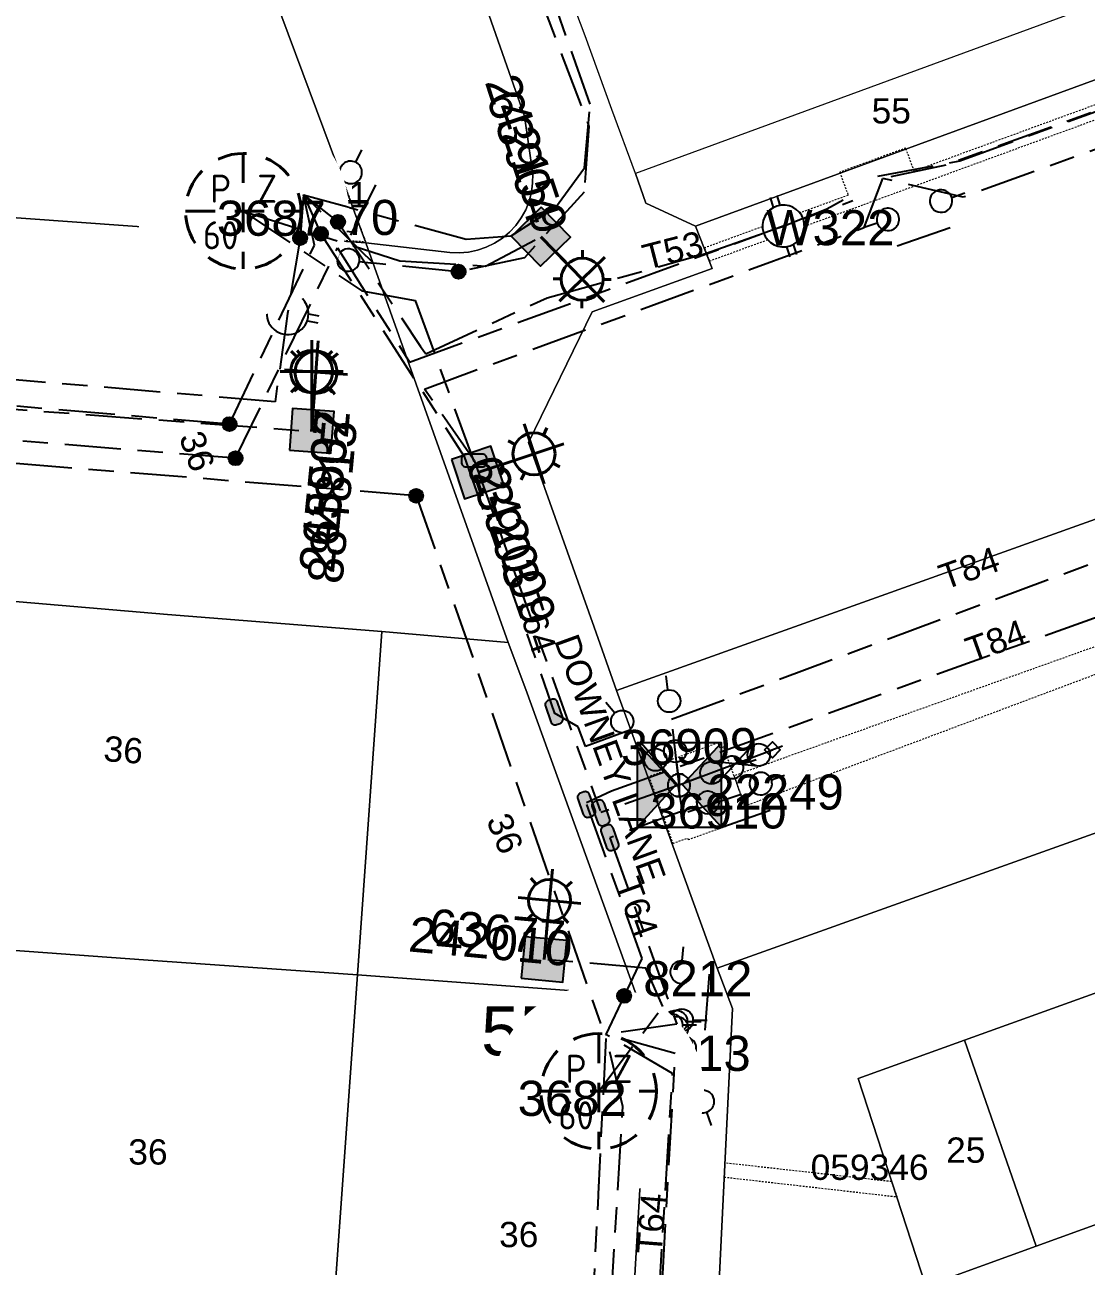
# Model space of a CAD drawing. Header units: metres. Extents: x 309980 to 311407, y 6249141 to 6251386.
# Drawn here: x 310757.2 to 310832.7, y 6250136.1 to 6250224.4 of the extents above; entities that cross this region are included whole.
import ezdxf
from ezdxf.enums import TextEntityAlignment as Align

# ---------------------------------------------------------------- set-up
doc = ezdxf.new("R2010")
doc.units = ezdxf.units.M
for name, pattern in [('Cable Exist UG', [8.2, 4, -1.2, 1.8, -1.2]), ('Dash', [5, 3, -2]), ('HIDDEN', [0.375, 0.25, -0.125]), ('HIDDEN2', [0.1875, 0.125, -0.0625])]:
    doc.linetypes.add(name, pattern=pattern)
doc.layers.get('0').update_dxf_attribs({"color": 6})
for name, color, linetype, lineweight in [('Cadastre Buildings_SP_EXT', 9, 'Continuous', 5), ('Cadastre Land Parcels_SP_EXT', 9, 'Continuous', 5), ('Cadastre Other Property_SP_EXT', 9, 'HIDDEN', 5), ('Cadastre Roads_SP_EXT', 9, 'Continuous', 5)]:
    doc.layers.add(name, color=color, linetype=linetype, lineweight=lineweight)
for name, color, linetype in [('Equip_HV_EXT', 7, 'Continuous'), ('Equip_LV_EXT', 7, 'Continuous'), ('Equip_SL_EXT', 7, 'Continuous'), ('Equip_SP_SL_EXT', 7, 'Continuous'), ('Mains_HV_EXT', 7, 'Continuous'), ('Mains_LV_EXT', 7, 'Continuous'), ('Mains_SL_EXT', 7, 'Continuous'), ('Services_SP_EXT', 7, 'Continuous'), ('Sub_SP_EXT', 7, 'Continuous'), ('SupportsUG_SP_LV_SL_EXT', 7, 'Continuous')]:
    doc.layers.add(name, color=color, linetype=linetype)
doc.styles.add('COLUMN_LABEL', font='arial.ttf')
doc.styles.add('iecARIAL', font='arial.ttf', dxfattribs={"height": 2})
doc.styles.add('IESYMBOL1', font='isocp.shx')
doc.styles.add('POLE_LABEL', font='arial.ttf')
doc.styles.add('SLCP_LABEL', font='arial.ttf', dxfattribs={"height": 3.5})
doc.styles.get("Standard").update_dxf_attribs({"font": 'arial.ttf'})
doc.styles.add('SWITCH_LABEL', font='arial.ttf', dxfattribs={"height": 2.5})

# ---------------------------------------------------------------- blocks, each defined once
blk = doc.blocks.new('SUB_PADMOUNT_EXT')
for points in [[(0, 0), (-3.84, 1.92), (-3.84, -1.92)], [(0, 0), (3.84, 1.92), (3.84, -1.92)]]:
    blk.add_hatch(color=256).paths.add_polyline_path(points)
for p, q in [((3.84, 1.92), (-3.84, -1.92)), ((-3.84, 1.92), (3.84, -1.92))]:
    blk.add_line(p, q)
blk.add_lwpolyline([(-3.84, -1.92), (3.84, -1.92), (3.84, 1.92), (-3.84, 1.92)], close=True)
for tag, height, flags, p in [('ASSET_NUM', 3.5, 8, (2, 2)), ('STREET_CODE', 0.2, 9, (1.5, 0)), ('OPERATING_VOLTAGE', 0.2, 9, (1.5, -0.6)), ('ORIENTATION', 0.2, 9, (1.5, -0.8)), ('CONSTRUCTED_VOLTAGE', 0.2, 9, (1.5, -0.2)), ('NO_PHASES', 0.2, 9, (1.5, -0.4)), ('OWNED_BY', 0.2, 9, (1.5, -1)), ('OPERATED_BY', 0.2, 9, (1.5, -1.2)), ('SECONDARY_VOLTAGE', 0.2, 9, (1.5, -1.6)), ('STATE', 0.2, 9, (1.5, -1.8)), ('MAINTAINED_BY', 0.2, 9, (1.5, -1.4)), ('SUBSTATION_TYPE', 0.2, 9, (1.5, -2.2)), ('USAGE', 0.2, 9, (1.5, -2.4)), ('PARENT', 0.2, 9, (1.5, -2)), ('LEGEND', 0.2, 9, (1.5, -2.6)), ('Z', 0.2, 1, (1.5, -3.6)), ('STREETNAME', 0.2, 9, (1.5, -3)), ('SUBURB', 0.2, 9, (1.5, -3.2)), ('LOCATION', 0.2, 9, (1.5, -2.8)), ('NOTES', 0.2, 9, (1.5, -3.4))]:
    blk.add_attdef(tag, text='', height=height, dxfattribs=dict(flags=flags)).set_placement(p, align=Align.MIDDLE_LEFT)
blk = doc.blocks.new('SUB_INDOOR_EXT')
h = blk.add_hatch(color=256)
h.paths.add_polyline_path([(3, 3), (0.24, 0), (3, -3)])
h.paths.add_polyline_path([(-3, -3), (-0.24, 0), (-3, 3)])
at = {"color": 7}
for p, q in [((-0.272, 0.805), (0.272, 0.805)), ((0, 0.805), (0, -0.805)), ((-0.269, -0.805), (0.269, -0.805))]:
    blk.add_line(p, q, dxfattribs=at)
blk.add_line((1.92, -2.256), (1.92, -2.256, 0))
for points in [[(-3, -3), (-0.24, 0), (-3, 3)], [(-3, -3), (3, -3), (3, 3), (-3, 3)], [(3, 3), (0.24, 0), (3, -3)]]:
    blk.add_lwpolyline(points, close=True)
for tag, height, flags, p in [('ASSET_NUM', 2.5, 8, (2, 2)), ('STREET_CODE', 0.2, 9, (1.5, 0)), ('OPERATING_VOLTAGE', 0.2, 9, (1.5, -0.6)), ('ORIENTATION', 0.2, 9, (1.5, -0.8)), ('CONSTRUCTED_VOLTAGE', 0.2, 9, (1.5, -0.2)), ('NO_PHASES', 0.2, 9, (1.5, -0.4)), ('OWNED_BY', 0.2, 9, (1.5, -1)), ('OPERATED_BY', 0.2, 9, (1.5, -1.2)), ('SECONDARY_VOLTAGE', 0.2, 9, (1.5, -1.6)), ('STATE', 0.2, 9, (1.5, -1.8)), ('MAINTAINED_BY', 0.2, 9, (1.5, -1.4)), ('SUBSTATION_TYPE', 0.2, 9, (1.5, -2.2)), ('USAGE', 0.2, 9, (1.5, -2.4)), ('PARENT', 0.2, 9, (1.5, -2)), ('LEGEND', 0.2, 9, (1.5, -2.6)), ('Z', 0.2, 1, (1.5, -3.6)), ('STREETNAME', 0.2, 9, (1.5, -3)), ('SUBURB', 0.2, 9, (1.5, -3.2)), ('LOCATION', 0.2, 9, (1.5, -2.8)), ('NOTES', 0.2, 9, (1.5, -3.4))]:
    blk.add_attdef(tag, text='', height=height, dxfattribs=dict(flags=flags)).set_placement(p, align=Align.MIDDLE_LEFT)
blk = doc.blocks.new('COLUMN_EXT')
blk.add_hatch(color=256).paths.add_polyline_path([(-1.485, 1.485), (-1.485, -1.485), (1.485, -1.485), (1.485, 1.485)])
blk.add_lwpolyline([(-1.485, -1.485), (1.485, -1.485), (1.485, 1.485), (-1.485, 1.485)], close=True)
for tag, height, style, flags, p in [('ASSET_NUM', 2.5, 'COLUMN_LABEL', 8, (2, 2)), ('STRUCTURE_PLANT_NUMBER', 0.2, 'POLE_LABEL', 9, (1.813, 0.031)), ('STREET_CODE', 0.2, 'COLUMN_LABEL', 9, (1.813, -0.2))]:
    blk.add_attdef(tag, text='', height=height, dxfattribs=dict(style=style, flags=flags)).set_placement(p, align=Align.MIDDLE_LEFT)
at = {"flags": 9}
for tag, p in [('OWNED_BY', (1.813, -0.6)), ('STATE', (1.813, -0.8)), ('COLUMN_TYPE', (1.813, -0.4)), ('STREETNAME', (1.813, -1.6)), ('SUBURB', (1.813, -1.8)), ('USAGE', (1.813, -1)), ('LEGEND', (1.813, -1.2)), ('LOCATION', (1.813, -1.4)), ('NOTES', (1.813, -2))]:
    blk.add_attdef(tag, text='', height=0.2, dxfattribs=at).set_placement(p, align=Align.MIDDLE_LEFT)
at = {"flags": 1}
blk.add_attdef('Z', (1.813, -2.351), '', height=0.2, dxfattribs=at)
blk = doc.blocks.new('SL_LANTERN_EXT')
at = {"lineweight": 40}
for p, q in [((0, 1.968), (0, 6.468)), ((-1.459, 5.676), (-1.061, 5.278)), ((1.458, 5.676), (1.06, 5.278)), ((-2.25, 4.218), (2.25, 4.218)), ((-1.459, 2.759), (-1.061, 3.157)), ((0, 0), (0, 2.721)), ((1.458, 2.759), (1.06, 3.157))]:
    blk.add_line(p, q, dxfattribs=at)
blk.add_circle((0, 4.218), 1.5, dxfattribs=at)
at = {"style": 'iecARIAL', "flags": 8}
blk.add_attdef('ASSET_NUM', (1.5, 1.5), '', height=2.5, dxfattribs=at)
for tag, p, height, flags in [('CONSTRUCTED_VOLTAGE', (0.981, -0.653), 0.2, 9), ('CONTROL_TYPE', (0.981, -0.853), 0.2, 9), ('LANTERN_PURPOSE', (0.981, -1.053), 0.2, 9), ('LNUMBER', (2.181, -3.253), 2.5, 8), ('OPERATING_VOLTAGE', (0.981, -1.653), 0.2, 9), ('ORIENTATION', (0.981, -1.853), 0.2, 9), ('LANTERN_TYPE', (0.981, -1.253), 0.2, 9), ('NO_PHASES', (0.981, -1.453), 0.2, 9), ('OWNED_BY', (0.981, -2.053), 0.2, 9), ('STATE', (0.981, -2.253), 0.2, 9), ('CEXIST', (0.981, -2.653), 0.2, 9), ('CNEW', (0.981, -2.853), 0.2, 9), ('USAGE', (0.981, -2.453), 0.2, 9), ('CNUMBER', (0.981, -3.053), 0.2, 9), ('CREMOVE', (0.981, -3.253), 0.2, 9), ('CREPLACE', (0.981, -3.453), 0.2, 9), ('LKINGHEIGHT', (0.981, -3.653), 0.2, 9), ('LBRACKET', (0.981, -3.853), 0.2, 9), ('LBRACKETVOCAB', (0.981, -4.053), 0.2, 9), ('LCATEGORY', (0.981, -4.253), 0.2, 9), ('LCHARGE1', (0.981, -4.453), 0.2, 9), ('LCHARGE1PERCENT', (0.981, -4.653), 0.2, 9), ('LCHARGE2', (0.981, -4.853), 0.2, 9), ('LCHARGE2PERCENT', (0.981, -5.053), 0.2, 9), ('LCHARGE3', (0.981, -5.253), 0.2, 9), ('LCHARGE3PERCENT', (0.981, -5.453), 0.2, 9), ('LEXIST', (0.981, -5.653), 0.2, 9), ('LLAMP', (0.981, -5.853), 0.2, 9), ('LLAMPVOCAB', (0.981, -6.053), 0.2, 9), ('LMAST', (0.981, -6.253), 0.2, 9), ('LMASTVOCAB', (0.981, -6.453), 0.2, 9), ('LNEW', (0.981, -6.653), 0.2, 9), ('LANTNUMBER', (0.981, -6.853), 0.2, 9), ('LOUTREACH', (0.981, -7.253), 0.2, 9), ('LOUTREACHVOCAB', (0.981, -7.453), 0.2, 9), ('LRATECODE', (0.981, -7.653), 0.2, 9), ('LREMOVE', (0.981, -7.853), 0.2, 9), ('LREPLACE', (0.981, -8.053), 0.2, 9), ('LTYPE', (0.981, -8.253), 0.2, 9), ('LTYPEVOCAB', (0.981, -8.453), 0.2, 9), ('LEGEND', (0.981, -8.653), 0.2, 9), ('LOCATION', (0.981, -8.853), 0.2, 9), ('STREETNAME', (0.981, -9.253), 0.2, 9), ('SUBURB', (0.981, -9.453), 0.2, 1), ('NOTES', (0.981, -9.053), 0.2, 9)]:
    blk.add_attdef(tag, p, '', height=height, dxfattribs=dict(flags=flags))
blk = doc.blocks.new('CCP_EXT')
at = {"flags": 9}
for tag, p in [('STATE', (0, -1.8)), ('USAGE', (0, -1.2)), ('LEGEND', (0, -1.4)), ('LIFE_SUPPORT', (0, -1.6)), ('NOTES', (0, -2))]:
    blk.add_attdef(tag, text='', height=0.2, dxfattribs=at).set_placement(p, align=Align.MIDDLE_LEFT)
blk.add_wipeout([(0, 0.566), (0.566, 0), (0, -0.566), (-0.566, 0)])
blk.add_lwpolyline([(-0.566, 0), (0, 0.566), (0.566, 0), (0, -0.566), (-0.566, 0)])
at = {"flags": 1}
blk.add_attdef('Z', (0, 0), '', height=0.2, dxfattribs=at)
at = {"flags": 9}
for tag, p in [('CCP_TYPE', (0, 0)), ('OPERATING_VOLTAGE', (0, -0.6)), ('ORIENTATION', (0, -0.8)), ('CONSTRUCTED_VOLTAGE', (0, -0.2)), ('NO_PHASES', (0, -0.4)), ('OWNED_BY', (0, -1))]:
    blk.add_attdef(tag, text='', height=0.2, dxfattribs=at).set_placement(p, align=Align.MIDDLE_LEFT)
blk = doc.blocks.new('HV_STJ_EXT')
h = blk.add_hatch(color=256)
edge = h.paths.add_edge_path()
edge.add_ellipse((-0.586, 0.131), major_axis=(0.226, 0.226), ratio=1, start_angle=44.99996, end_angle=135)
edge.add_line((-0.906, 0.131), (-0.906, -0.131))
edge.add_ellipse((-0.586, -0.131), major_axis=(0.226, 0.226), ratio=1, start_angle=134.99996, end_angle=225)
edge.add_line((-0.586, -0.451), (0.586, -0.451))
edge.add_ellipse((0.586, -0.131), major_axis=(-0.226, 0.226), ratio=1, start_angle=134.99996, end_angle=225)
edge.add_line((0.906, -0.131), (0.906, 0.131))
edge.add_ellipse((0.586, 0.131), major_axis=(-0.226, 0.226), ratio=1, start_angle=224.99996, end_angle=315)
edge.add_line((0.586, 0.451), (-0.586, 0.451))
blk.add_lwpolyline([(-0.906, 0.131), (-0.906, -0.131, 0.414214), (-0.586, -0.451), (0.586, -0.451, 0.414214), (0.906, -0.131), (0.906, 0.131, 0.414214), (0.586, 0.451), (-0.586, 0.451, 0.414214)], format="xyb", close=True)
for tag, flags, p in [('ORIENTATION', 9, (1.5, 0)), ('Z', 1, (1.5, -0.8)), ('USAGE', 9, (1.5, -0.2)), ('LEGEND', 9, (1.5, -0.4)), ('NOTES', 9, (1.5, -0.6))]:
    blk.add_attdef(tag, text='', height=0.2, dxfattribs=dict(flags=flags)).set_placement(p, align=Align.MIDDLE_LEFT)
blk = doc.blocks.new('LV_STJ_EXT')
h = blk.add_hatch(color=256)
edge = h.paths.add_edge_path()
edge.add_ellipse((-0.586, 0.131), major_axis=(0.226, 0.226), ratio=1, start_angle=44.99996, end_angle=135)
edge.add_line((-0.906, 0.131), (-0.906, -0.131))
edge.add_ellipse((-0.586, -0.131), major_axis=(0.226, 0.226), ratio=1, start_angle=134.99996, end_angle=225)
edge.add_line((-0.586, -0.451), (0.586, -0.451))
edge.add_ellipse((0.586, -0.131), major_axis=(-0.226, 0.226), ratio=1, start_angle=134.99996, end_angle=225)
edge.add_line((0.906, -0.131), (0.906, 0.131))
edge.add_ellipse((0.586, 0.131), major_axis=(-0.226, 0.226), ratio=1, start_angle=224.99996, end_angle=315)
edge.add_line((0.586, 0.451), (-0.586, 0.451))
blk.add_lwpolyline([(-0.906, 0.131), (-0.906, -0.131, 0.414214), (-0.586, -0.451), (0.586, -0.451, 0.414214), (0.906, -0.131), (0.906, 0.131, 0.414214), (0.586, 0.451), (-0.586, 0.451, 0.414214)], format="xyb", close=True)
at = {"flags": 1}
blk.add_attdef('Z', (0, 0), '', height=0.2, dxfattribs=at)
at = {"flags": 9}
for tag, p in [('ORIENTATION', (0, 0)), ('USAGE', (0, -0.2)), ('LEGEND', (0, -0.4)), ('NOTES', (0, -0.6))]:
    blk.add_attdef(tag, text='', height=0.2, dxfattribs=at).set_placement(p, align=Align.MIDDLE_LEFT)
blk = doc.blocks.new('LV_UG_LINKS_OPEN_EXT')
for p, q in [((-0.249, 1.473), (-0.249, 2.22)), ((0.249, 1.473), (0.249, 2.22)), ((-0.249, -1.473), (-0.249, -2.22)), ((0.249, -1.473), (0.249, -2.22))]:
    blk.add_line(p, q)
at = {"flags": 9}
for tag, p in [('ACTUAL_STATUS', (0, 0)), ('OPERATING_VOLTAGE', (0, -0.6)), ('ORIENTATION', (0, -0.8)), ('CONSTRUCTED_VOLTAGE', (0, -0.2)), ('NO_PHASES', (0, -0.4)), ('STATE', (0, -1)), ('SWITCH_TYPE', (0, -1.2)), ('USAGE', (0, -1.4)), ('NOTES', (0, -1.6))]:
    blk.add_attdef(tag, text='', height=0.2, dxfattribs=at).set_placement(p, align=Align.MIDDLE_LEFT)
at = {"flags": 1}
blk.add_attdef('Z', (0, 0), '', height=0.2, dxfattribs=at)
blk.add_wipeout([(-0.249, 1.473), (-0.432, 1.43), (-0.608, 1.365), (-0.774, 1.278), (-0.928, 1.171), (-1.067, 1.045), (-1.19, 0.903), (-1.294, 0.747), (-1.377, 0.579), (-1.439, 0.402), (-1.478, 0.218), (-1.494, 0.031), (-1.486, -0.156), (-1.455, -0.341), (-1.4, -0.521), (-1.324, -0.692), (-1.227, -0.853), (-1.11, -1), (-0.976, -1.131), (-0.827, -1.244), (-0.664, -1.338), (-0.491, -1.411), (-0.311, -1.461), (-0.125, -1.489), (0.062, -1.493), (0.249, -1.473), (0.432, -1.43), (0.608, -1.365), (0.774, -1.278), (0.928, -1.171), (1.067, -1.045), (1.19, -0.903), (1.294, -0.747), (1.377, -0.579), (1.439, -0.402), (1.478, -0.218), (1.494, -0.031), (1.486, 0.156), (1.455, 0.341), (1.4, 0.521), (1.324, 0.692), (1.227, 0.853), (1.11, 1), (0.976, 1.131), (0.827, 1.244), (0.664, 1.338), (0.491, 1.411), (0.311, 1.461), (0.125, 1.489), (-0.062, 1.493)])
blk.add_lwpolyline([(0, -1.494, 1), (0, 1.494, 1)], format="xyb", close=True)
blk = doc.blocks.new('LV_UG_DFUSE_CLOSED_EXT')
for points in [[(1, 0), (0, 0)], [(5.04, 0.726), (2.156, -0.717)], [(5.049, -0.707), (2.156, 0.717)], [(6.2, 0.013), (7.2, 0.013)]]:
    blk.add_lwpolyline(points)
for centre in [(1.8, 0), (5.4, 0.011)]:
    blk.add_circle(centre, 0.8)
at = {"flags": 9}
for tag, p in [('ACTUAL_STATUS', (0, 0)), ('OPERATING_VOLTAGE', (0, -0.6)), ('ORIENTATION', (0, -0.8)), ('CONSTRUCTED_VOLTAGE', (0, -0.2)), ('NO_PHASES', (0, -0.4)), ('STATE', (0, -1)), ('SWITCH_TYPE', (0, -1.2)), ('USAGE', (0, -1.4)), ('NOTES', (0, -1.6))]:
    blk.add_attdef(tag, text='', height=0.2, dxfattribs=at).set_placement(p, align=Align.MIDDLE_LEFT)
at = {"flags": 1}
blk.add_attdef('Z', (0, 0), '', height=0.2, dxfattribs=at)
blk = doc.blocks.new('LV_UG_DFUSE_OPEN_EXT')
for points in [[(1, 0), (0, 0)], [(6.2, 0.013), (7.2, 0.013)]]:
    blk.add_lwpolyline(points)
for centre in [(1.8, 0), (5.4, 0.011)]:
    blk.add_circle(centre, 0.8)
at = {"flags": 9}
for tag, p in [('ACTUAL_STATUS', (0, 0)), ('OPERATING_VOLTAGE', (0, -0.6)), ('ORIENTATION', (0, -0.8)), ('CONSTRUCTED_VOLTAGE', (0, -0.2)), ('NO_PHASES', (0, -0.4)), ('STATE', (0, -1)), ('SWITCH_TYPE', (0, -1.2)), ('USAGE', (0, -1.4)), ('NOTES', (0, -1.6))]:
    blk.add_attdef(tag, text='', height=0.2, dxfattribs=at).set_placement(p, align=Align.MIDDLE_LEFT)
at = {"flags": 1}
blk.add_attdef('Z', (0, 0), '', height=0.2, dxfattribs=at)
blk = doc.blocks.new('SWG_HOLEC_SU_EXT')
blk.add_line((1.8, -2), (5.8, -2))
for points in [[(1, 0), (0, 0)], [(6.6, 0), (7.6, 0)]]:
    blk.add_lwpolyline(points)
for points in [[(1.8, -0.8, 1), (1.8, 0.8, 1)], [(5.8, -0.8, 1), (5.8, 0.8, 1)]]:
    blk.add_lwpolyline(points, format="xyb", close=True)
at = {"style": 'SWITCH_LABEL', "flags": 8}
blk.add_attdef('ASSET_NUM', text='', height=2.5, rotation=179.95437, dxfattribs=at).set_placement((-2.4, 0), align=Align.MIDDLE_LEFT)
at = {"flags": 1}
blk.add_attdef('Z', (0, 0), '', height=0.2, dxfattribs=at)
at = {"flags": 9}
for tag, p in [('ACTUAL_STATUS', (0, -0.4)), ('CONSTRUCTED_VOLTAGE', (0, -0.6)), ('NO_PHASES', (0, -0.8)), ('OPERATING_VOLTAGE', (0, -1)), ('ORIENTATION', (0, -1.2)), ('OWNED_BY', (0, -1.4)), ('STATE', (0, -1.8)), ('PARENT', (0, -1.6)), ('SWITCH_TYPE', (0, -2)), ('STREETNAME', (0, -2.6)), ('USAGE', (0, -2.2)), ('LOCATION', (0, -2.4)), ('SUBURB', (0, -2.8)), ('NOTES', (0, -3))]:
    blk.add_attdef(tag, text='', height=0.2, dxfattribs=at).set_placement(p, align=Align.MIDDLE_LEFT)
at = {"style": 'SWITCH_LABEL', "flags": 9}
blk.add_attdef('STREET_CODE', text='', height=0.2, dxfattribs=at).set_placement((0, -0.2), align=Align.MIDDLE_LEFT)
blk = doc.blocks.new('SLCP_ZELL_EXT')
blk.add_wipeout([(-0.236, 7.5), (-0.706, 7.47), (-1.174, 7.411), (-1.637, 7.323), (-2.093, 7.206), (-2.542, 7.06), (-2.98, 6.887), (-3.407, 6.686), (-3.82, 6.459), (-4.218, 6.206), (-4.599, 5.929), (-4.962, 5.629), (-5.306, 5.306), (-5.629, 4.962), (-5.929, 4.599), (-6.206, 4.218), (-6.459, 3.82), (-6.686, 3.407), (-6.887, 2.98), (-7.06, 2.542), (-7.206, 2.093), (-7.323, 1.637), (-7.411, 1.174), (-7.47, 0.706), (-7.5, 0.236), (-7.5, -0.236), (-7.47, -0.706), (-7.411, -1.174), (-7.323, -1.637), (-7.206, -2.093), (-7.06, -2.542), (-6.887, -2.98), (-6.686, -3.407), (-6.459, -3.82), (-6.206, -4.218), (-5.929, -4.599), (-5.629, -4.962), (-5.306, -5.306), (-4.962, -5.629), (-4.599, -5.929), (-4.218, -6.206), (-3.82, -6.459), (-3.407, -6.686), (-2.98, -6.887), (-2.542, -7.06), (-2.093, -7.206), (-1.637, -7.323), (-1.174, -7.411), (-0.706, -7.47), (-0.236, -7.5), (0.236, -7.5), (0.706, -7.47), (1.174, -7.411), (1.637, -7.323), (2.093, -7.206), (2.542, -7.06), (2.98, -6.887), (3.407, -6.686), (3.82, -6.459), (4.218, -6.206), (4.599, -5.929), (4.962, -5.629), (5.306, -5.306), (5.629, -4.962), (5.929, -4.599), (6.206, -4.218), (6.459, -3.82), (6.686, -3.407), (6.887, -2.98), (7.06, -2.542), (7.206, -2.093), (7.323, -1.637), (7.411, -1.174), (7.47, -0.706), (7.5, -0.236), (7.5, 0.236), (7.47, 0.706), (7.411, 1.174), (7.323, 1.637), (7.206, 2.093), (7.06, 2.542), (6.887, 2.98), (6.686, 3.407), (6.459, 3.82), (6.206, 4.218), (5.929, 4.599), (5.629, 4.962), (5.306, 5.306), (4.962, 5.629), (4.599, 5.929), (4.218, 6.206), (3.82, 6.459), (3.407, 6.686), (2.98, 6.887), (2.542, 7.06), (2.093, 7.206), (1.637, 7.323), (1.174, 7.411), (0.706, 7.47), (0.236, 7.5)])
at = {"linetype": 'Dash', "lineweight": 40, "ltscale": 0.7}
for p, q in [((0, 4.109), (0, -4.109)), ((-4.109, 0), (4.109, 0))]:
    blk.add_line(p, q, dxfattribs=at)
blk.add_circle((0, 0), 4.109, dxfattribs=at)
at = {"lineweight": 40, "style": 'IESYMBOL1'}
for s, p in [('P', (-1.604, 0)), ('Z', (1.702, 0)), ('60', (-1.612, -3.312))]:
    blk.add_text(s, height=2, dxfattribs=at).set_placement(p, align=Align.BOTTOM_CENTER)
at = {"style": 'SLCP_LABEL'}
for tag, height, flags, p in [('ASSET_NUM', 2.5, 8, (2, 2)), ('STREET_CODE', 0.2, 9, (0, -0.2))]:
    blk.add_attdef(tag, text='', height=height, dxfattribs=dict(at, flags=flags)).set_placement(p, align=Align.MIDDLE_LEFT)
at = {"flags": 1}
blk.add_attdef('Z', (0, 0), '', height=0.2, dxfattribs=at)
at = {"flags": 9}
for tag, p in [('CONSTRUCTED_VOLTAGE', (0, -0.4)), ('CONTROL_TYPE', (0, -0.6)), ('NO_PHASES', (0, -0.8)), ('OPERATING_VOLTAGE', (0, -1)), ('ORIENTATION', (0, -1.2)), ('OWNED_BY', (0, -1.4)), ('USAGE', (0, -1.6)), ('LOCATION', (0, -1.8)), ('STATE', (0, -2)), ('NOTES', (0, -2.2))]:
    blk.add_attdef(tag, text='', height=0.2, dxfattribs=at).set_placement(p, align=Align.MIDDLE_LEFT)
blk = doc.blocks.new('CONNECTOR_NODE_EXT')
h = blk.add_hatch(color=256)
edge = h.paths.add_edge_path()
edge.add_arc((0, 0), 0.5, 0, 360)
blk.add_circle((0, 0), 0.5)
at = {"flags": 1}
blk.add_attdef('Z', (0, 0), '', height=0.2, dxfattribs=at)
at = {"flags": 9}
for tag, p in [('CONNECTOR_TYPE', (0, 0)), ('OPERATING_VOLTAGE', (0, -0.6)), ('ORIENTATION', (0, -0.8)), ('CONSTRUCTED_VOLTAGE', (0, -0.2)), ('NO_PHASES', (0, -0.4)), ('SUBTYPE', (0, -1)), ('USAGE', (0, -1.2)), ('NOTES', (0, -1.4))]:
    blk.add_attdef(tag, text='', height=0.2, dxfattribs=at).set_placement(p, align=Align.MIDDLE_LEFT)

msp = doc.modelspace()

# ---------------------------------------------------------------- linework, layer by layer
at = {"layer": 'Cadastre Buildings_SP_EXT', "linetype": 'Continuous'}
for points in [[(310781.441, 6250208.909), (310787.433, 6250208.22), (310788.093, 6250208.195), (310788.749, 6250208.251), (310789.395, 6250208.388), (310790.019, 6250208.6), (310790.611, 6250208.888), (310791.165, 6250209.25), (310791.67, 6250209.674), (310792.118, 6250210.159), (310792.504, 6250210.694), (310792.822, 6250211.272), (310793.065, 6250211.885), (310793.233, 6250212.523), (310793.319, 6250213.177), (310793.325, 6250213.836), (310792.746, 6250217.926), (310781.389, 6250250.292), (310767.911, 6250245.28), (310779.422, 6250214.379), (310781.441, 6250208.909)], [(310843.895, 6250215.329), (310842.13, 6250220.247), (310841.004, 6250223.314), (310804.906, 6250210.095), (310806.101, 6250207.091), (310797.551, 6250204.012), (310793.024, 6250194.713), (310797.691, 6250181.552), (310799.285, 6250177.057), (310850.897, 6250195.505), (310849.176, 6250200.422), (310847.366, 6250205.589), (310845.609, 6250210.462), (310843.895, 6250215.329)]]:
    msp.add_lwpolyline(points, close=True, dxfattribs=at)
at = {"layer": 'Cadastre Land Parcels_SP_EXT', "linetype": 'Continuous'}
for points in [[(310779.422, 6250214.379), (310767.911, 6250245.28), (310763.683, 6250243.732), (310756.339, 6250244.241), (310753.927, 6250210.885), (310778.024, 6250209.159), (310776.417, 6250213.338), (310779.422, 6250214.379)], [(310800.64, 6250213.849), (310801.386, 6250211.748), (310804.906, 6250210.095), (310841.004, 6250223.314), (310839.306, 6250228.074), (310800.64, 6250213.849)], [(310781.441, 6250208.909), (310779.422, 6250214.379), (310776.417, 6250213.338), (310778.024, 6250209.159), (310781.441, 6250208.909)], [(310778.024, 6250209.159), (310753.927, 6250210.885), (310753.358, 6250203.274), (310752.853, 6250195.775), (310752.008, 6250183.77), (310767.316, 6250182.467), (310782.578, 6250181.237), (310791.566, 6250180.472), (310781.441, 6250208.909), (310778.024, 6250209.159)], [(310782.578, 6250181.237), (310767.316, 6250182.467), (310752.008, 6250183.77), (310751.569, 6250177.673), (310751.553, 6250177.423), (310750.29, 6250158.993), (310765.619, 6250157.879), (310780.84, 6250156.801), (310782.578, 6250181.237)], [(310792.835, 6250177.117), (310791.566, 6250180.472), (310782.578, 6250181.237), (310780.84, 6250156.801), (310791.415, 6250156.017), (310800.717, 6250155.333), (310792.835, 6250177.117)], [(310861.635, 6250165.679), (310860.059, 6250170.169), (310858.061, 6250175.73), (310806.448, 6250157.283), (310807.543, 6250154.399), (310807.143, 6250146.199), (310806.321, 6250129.135), (310809.948, 6250130.437), (310821.314, 6250134.643), (310816.484, 6250149.422), (310824.056, 6250152.147), (310861.635, 6250165.679)], [(310834.08, 6250139.276), (310845.765, 6250143.481), (310866.991, 6250151.078), (310861.635, 6250165.679), (310824.056, 6250152.147), (310829.154, 6250137.493), (310834.08, 6250139.276)], [(310780.84, 6250156.801), (310765.619, 6250157.879), (310750.29, 6250158.993), (310747.68, 6250122.523), (310778.241, 6250120.287), (310780.84, 6250156.801)], [(310791.415, 6250156.017), (310780.84, 6250156.801), (310778.241, 6250120.287), (310786.348, 6250119.721), (310788.659, 6250119.547), (310799.625, 6250118.721), (310801.601, 6250152.907), (310800.717, 6250155.333), (310791.415, 6250156.017)], [(310829.154, 6250137.493), (310824.056, 6250152.147), (310816.484, 6250149.422), (310821.314, 6250134.643), (310829.154, 6250137.493)], [(310834.08, 6250139.276), (310829.154, 6250137.493), (310821.314, 6250134.643), (310809.948, 6250130.437), (310814.443, 6250117.794), (310838.851, 6250116.056), (310834.08, 6250139.276)]]:
    msp.add_lwpolyline(points, close=True, dxfattribs=at)
at = {"layer": 'Cadastre Other Property_SP_EXT', "linetype": 'HIDDEN2'}
for points in [[(310805.55, 6250208.559), (310805.919, 6250207.629), (310841.951, 6250220.823), (310841.606, 6250221.761), (310820.476, 6250214.024), (310819.873, 6250215.667), (310815.177, 6250213.947), (310815.78, 6250212.305), (310805.55, 6250208.559)], [(310781.439, 6250209), (310779.421, 6250214.47), (310776.415, 6250213.429), (310778.022, 6250209.25), (310781.439, 6250209)], [(310781.439, 6250209), (310779.421, 6250214.47), (310776.415, 6250213.429), (310778.022, 6250209.25), (310781.439, 6250209)], [(310803.299, 6250166.163), (310804.341, 6250166.545), (310804.382, 6250166.432), (310808.731, 6250167.976), (310806.921, 6250173.032), (310806.656, 6250172.938), (310806.522, 6250173.314), (310802.449, 6250171.857), (310802.654, 6250171.293), (310801.589, 6250170.912), (310803.299, 6250166.163)], [(310798.021, 6250154.997), (310797.931, 6250153.78), (310800.824, 6250153.569), (310800.914, 6250154.786), (310798.021, 6250154.997)], [(310807.003, 6250143.41), (310806.955, 6250142.407), (310819.264, 6250141.003), (310818.866, 6250142.081), (310807.003, 6250143.41)]]:
    msp.add_lwpolyline(points, close=True, dxfattribs=at)
at = {"layer": 'Mains_HV_EXT', "linetype": 'Cable Exist UG'}
for points in [[(310816.909, 6250210), (310818.24, 6250213.502)], [(310788.042, 6250206.865), (310781.981, 6250207.477)], [(310771.742, 6250196.012), (310720.781, 6250200.293), (310719.082, 6250200.102)], [(310772.172, 6250193.584), (310725.076, 6250197.361), (310720.53, 6250199.197), (310719.082, 6250200.102)], [(310785.024, 6250190.907), (310723.834, 6250195.851), (310719.631, 6250198.264), (310719.082, 6250200.102)], [(310789.151, 6250193.417), (310798.124, 6250168.478)], [(310803.656, 6250170.284), (310798.169, 6250168.353)], [(310803.656, 6250170.284), (310803.961, 6250168.452), (310798.812, 6250166.565)]]:
    msp.add_lwpolyline(points, dxfattribs=at)
at = {"layer": 'Mains_LV_EXT', "linetype": 'Cable Exist UG'}
for points in [[(310864.318, 6250201.942), (310866.444, 6250196.014), (310859.094, 6250193.442), (310855.97, 6250202.372), (310853.171, 6250201.354), (310845.64, 6250222.747), (310822.735, 6250214.447), (310818.24, 6250213.502)], [(310852.555, 6250196.744), (310844.449, 6250219.563), (310823.965, 6250212.164), (310818.24, 6250213.502)], [(310803.656, 6250170.284), (310800.247, 6250174.217), (310797.073, 6250173.067), (310796.569, 6250174.471), (310794.883, 6250175.423)]]:
    msp.add_lwpolyline(points, dxfattribs=at)
at = {"layer": 'Mains_SL_EXT', "linetype": 'Cable Exist UG'}
for points in [[(310817.889, 6250213.667), (310823.734, 6250214.752), (310841.274, 6250221.144), (310843.477, 6250214.864), (310845.728, 6250215.76), (310856.401, 6250186.029)], [(310753.342, 6250197.306), (310777.582, 6250195.495)]]:
    msp.add_lwpolyline(points, dxfattribs=at)

# ---------------------------------------------------------------- block references
at = {"layer": 'Equip_HV_EXT'}
ref = msp.add_blockref('SWG_HOLEC_SU_EXT', (310777.782, 6250208.744), dxfattribs=dict(at, rotation=63.5305607266051))
ref.add_attrib('ASSET_NUM', 'D671', dxfattribs={"layer": '0', "height": 2.5, "style": 'SWITCH_LABEL'}).set_placement((310775.383, 6250209.994), align=Align.MIDDLE_RIGHT)
ref = msp.add_blockref('SWG_HOLEC_SU_EXT', (310781.981, 6250207.477), dxfattribs=dict(at, rotation=173.0437805031305))
ref.add_attrib('ASSET_NUM', 'D670', dxfattribs={"layer": '0', "height": 2.5, "style": 'SWITCH_LABEL'}).set_placement((310779.582, 6250208.727), align=Align.BOTTOM_CENTER)
for name, p in [('CONNECTOR_NODE_EXT', (310788.042, 6250206.865)), ('CONNECTOR_NODE_EXT', (310771.742, 6250196.012)), ('CONNECTOR_NODE_EXT', (310772.172, 6250193.584)), ('HV_STJ_EXT', (310789.151, 6250193.417)), ('CONNECTOR_NODE_EXT', (310785.024, 6250190.907))]:
    msp.add_blockref(name, p, dxfattribs=at)
ref = msp.add_blockref('SWG_HOLEC_SU_EXT', (310804.093, 6250168.472), dxfattribs=dict(at, rotation=19.57971437822296))
ref.add_attrib('ASSET_NUM', '36910', dxfattribs={"layer": '0', "height": 2.5, "style": 'SWITCH_LABEL'}).set_placement((310801.694, 6250169.722), align=Align.TOP_LEFT)
for p, rotation in [((310798.174, 6250168.337), 289.7880805283597), ((310798.812, 6250166.566), 109.7880805189451)]:
    msp.add_blockref('HV_STJ_EXT', p, dxfattribs=dict(at, rotation=rotation))
ref = msp.add_blockref('SWG_HOLEC_SU_EXT', (310803.473, 6250151.214), dxfattribs=dict(at, rotation=85.6604644166015))
ref.add_attrib('ASSET_NUM', '8213', dxfattribs={"layer": '0', "height": 2.5, "style": 'SWITCH_LABEL'}).set_placement((310801.074, 6250152.464), align=Align.TOP_LEFT)
ref = msp.add_blockref('SWG_HOLEC_SU_EXT', (310803.591, 6250153.282), dxfattribs=dict(at, rotation=288.6437907215666))
ref.add_attrib('ASSET_NUM', '8212', dxfattribs={"layer": '0', "height": 2.5, "style": 'SWITCH_LABEL'}).set_placement((310801.192, 6250154.532), align=Align.BOTTOM_LEFT)
at = {"layer": 'Equip_LV_EXT'}
for name, p, rotation in [('LV_UG_DFUSE_OPEN_EXT', (310803.683, 6250170.938), 96.74145391126191), ('LV_STJ_EXT', (310794.848, 6250175.52), 289.3751623654415), ('LV_UG_DFUSE_OPEN_EXT', (310803.243, 6250170.761), 130.9185958133658), ('LV_STJ_EXT', (310797.149, 6250168.931), 289.7875628710295)]:
    msp.add_blockref(name, p, dxfattribs=dict(at, rotation=rotation))
for p in [(310798.124, 6250153.477), (310798.531, 6250153.563), (310797.788, 6250153.232)]:
    msp.add_blockref('LV_UG_DFUSE_CLOSED_EXT', p, dxfattribs=at)
at = {"layer": 'Equip_SP_SL_EXT'}
ref = msp.add_blockref('SL_LANTERN_EXT', (310793.904, 6250209.348), dxfattribs=dict(at, rotation=224.2735921771856))
ref.add_attrib('ASSET_NUM', '63904', dxfattribs={"layer": '0', "height": 2.5, "rotation": 288.19291, "style": 'iecARIAL'}).set_placement((310795.404, 6250210.848), align=Align.TOP_RIGHT)
ref = msp.add_blockref('SL_LANTERN_EXT', (310777.588, 6250195.532), dxfattribs=at)
ref.add_attrib('ASSET_NUM', '245537', dxfattribs={"layer": '0', "height": 2.5, "rotation": 84.24753, "style": 'iecARIAL'}).set_placement((310779.088, 6250197.032), align=Align.MIDDLE_RIGHT)
ref = msp.add_blockref('SL_LANTERN_EXT', (310777.582, 6250195.495), dxfattribs=dict(at, rotation=355.7553922351482))
ref.add_attrib('ASSET_NUM', '63902', dxfattribs={"layer": '0', "height": 2.5, "rotation": 84.71118, "style": 'iecARIAL'}).set_placement((310779.082, 6250196.995), align=Align.MIDDLE_RIGHT)
ref = msp.add_blockref('SL_LANTERN_EXT', (310789.413, 6250192.56), dxfattribs=dict(at, rotation=288.4460111474281))
ref.add_attrib('ASSET_NUM', '63903', dxfattribs={"layer": '0', "height": 2.5, "rotation": 288.44601, "style": 'iecARIAL'}).set_placement((310790.913, 6250194.06), align=Align.TOP_LEFT)
ref = msp.add_blockref('SL_LANTERN_EXT', (310794.128, 6250157.898), dxfattribs=dict(at, rotation=354.7018683629935))
ref.add_attrib('ASSET_NUM', '63677', dxfattribs={"layer": '0', "height": 2.5, "rotation": 354.7019, "style": 'iecARIAL'}).set_placement((310795.628, 6250159.398), align=Align.MIDDLE_RIGHT)
at = {"layer": 'Sub_SP_EXT'}
ref = msp.add_blockref('SUB_INDOOR_EXT', (310803.756, 6250170.321), dxfattribs=at)
ref.add_attrib('ASSET_NUM', '22249', dxfattribs={"layer": '0', "height": 2.5}).set_placement((310805.756, 6250171.071), align=Align.TOP_LEFT)
ref = msp.add_blockref('SUB_PADMOUNT_EXT', (310798.531, 6250152.563), dxfattribs=at)
ref.add_attrib('ASSET_NUM', '5585', dxfattribs={"layer": '0', "height": 3.5}).set_placement((310800.531, 6250152.813), align=Align.MIDDLE_RIGHT)
at = {"layer": 'SupportsUG_SP_LV_SL_EXT'}
ref = msp.add_blockref('COLUMN_EXT', (310793.904, 6250209.348), dxfattribs=dict(at, rotation=224.2735921771856))
ref.add_attrib('ASSET_NUM', '242159', dxfattribs={"layer": '0', "height": 2.5, "rotation": 288.19291, "style": 'COLUMN_LABEL'}).set_placement((310795.904, 6250210.098), align=Align.TOP_RIGHT)
ref = msp.add_blockref('COLUMN_EXT', (310777.588, 6250195.532), dxfattribs=dict(at, rotation=355.7553922721918))
ref.add_attrib('ASSET_NUM', '884815', dxfattribs={"layer": '0', "height": 2.5, "rotation": 84.71118, "style": 'COLUMN_LABEL'}).set_placement((310779.588, 6250196.282), align=Align.MIDDLE_RIGHT)
ref = msp.add_blockref('COLUMN_EXT', (310789.413, 6250192.56), dxfattribs=dict(at, rotation=288.4460111474281))
ref.add_attrib('ASSET_NUM', '242009', dxfattribs={"layer": '0', "height": 2.5, "rotation": 288.44601, "style": 'COLUMN_LABEL'}).set_placement((310791.413, 6250193.31), align=Align.TOP_LEFT)
ref = msp.add_blockref('COLUMN_EXT', (310794.128, 6250157.898), dxfattribs=dict(at, rotation=354.7018683629935))
ref.add_attrib('ASSET_NUM', '242010', dxfattribs={"layer": '0', "height": 2.5, "rotation": 354.7019, "style": 'COLUMN_LABEL'}).set_placement((310796.128, 6250158.648), align=Align.MIDDLE_RIGHT)

# ---------------------------------------------------------------- texts
at = {"layer": 'Cadastre Land Parcels_SP_EXT'}
for s, p in [('55', (310817.448, 6250217.416)), ('11', (310778.826, 6250211.446)), ('36', (310764.534, 6250143.297)), ('25', (310822.752, 6250143.426)), ('36', (310790.931, 6250137.417))]:
    msp.add_text(s, height=1.8, dxfattribs=at).set_placement(p)
for rotation, p in [(289.5899, (310768.119, 6250195.105)), (355.71618, (310762.722, 6250172.03)), (292.14357, (310789.992, 6250167.829))]:
    msp.add_text('36', height=1.8, rotation=rotation, dxfattribs=at).set_placement(p)
at = {"layer": 'Cadastre Other Property_SP_EXT'}
msp.add_text('059346', height=1.8, dxfattribs=at).set_placement((310813.109, 6250142.206))
at = {"layer": 'Cadastre Roads_SP_EXT'}
msp.add_text('DOWNEY LANE', height=1.8, rotation=289.91649, dxfattribs=at).set_placement((310794.828, 6250180.616))
at = {"layer": 'Mains_LV_EXT'}
for s, rotation, p in [('T53', 14.52444, (310801.421, 6250206.981)), ('T84', 19.44003, (310822.642, 6250184.197)), ('T64', 288.23323, (310791.997, 6250183.629)), ('T84', 19.64686, (310824.548, 6250179.002)), ('T64', 289.78763, (310799.16, 6250163.342))]:
    msp.add_text(s, height=1.8, rotation=rotation, dxfattribs=at).set_placement(p)

# ---------------------------------------------------------------- next in the draw order: block references
at = {"layer": 'Equip_LV_EXT'}
for p, rotation in [((310811.174, 6250210.114), 18.30336412965855), ((310775.878, 6250203.879), 259.5108694550266)]:
    msp.add_blockref('LV_UG_LINKS_OPEN_EXT', p, dxfattribs=dict(at, rotation=rotation))
at = {"layer": 'Services_SP_EXT'}
for p in [(310810.382, 6250172.819), (310793.581, 6250151.859)]:
    msp.add_blockref('CCP_EXT', p, dxfattribs=at)

# ---------------------------------------------------------------- next in the draw order: linework, layer by layer
at = {"layer": 'Cadastre Buildings_SP_EXT', "linetype": 'Continuous'}
msp.add_lwpolyline([(310799.285, 6250177.057), (310801.114, 6250172.008), (310806.448, 6250157.283), (310858.061, 6250175.73), (310856.363, 6250180.472), (310854.533, 6250185.523), (310852.659, 6250190.596), (310850.897, 6250195.505), (310799.285, 6250177.057)], close=True, dxfattribs=at)
at = {"layer": 'Cadastre Other Property_SP_EXT', "linetype": 'HIDDEN2'}
msp.add_lwpolyline([(310808.425, 6250168.828), (310854.323, 6250186.073), (310853.818, 6250187.485), (310807.656, 6250170.974), (310808.425, 6250168.828)], close=True, dxfattribs=at)
at = {"layer": 'Cadastre Roads_SP_EXT', "linetype": 'Continuous'}
for points in [[(310781.389, 6250250.292), (310792.746, 6250217.926), (310793.325, 6250213.837), (310793.319, 6250213.177), (310793.233, 6250212.523), (310793.065, 6250211.885), (310792.822, 6250211.272), (310792.504, 6250210.694), (310792.118, 6250210.159), (310791.67, 6250209.674), (310791.165, 6250209.249), (310790.611, 6250208.888), (310790.019, 6250208.6), (310789.395, 6250208.388), (310788.749, 6250208.251), (310788.093, 6250208.195), (310787.433, 6250208.22), (310781.441, 6250208.909), (310791.566, 6250180.472), (310792.835, 6250177.117), (310800.717, 6250155.333), (310801.601, 6250152.907), (310799.625, 6250118.721)], [(310806.321, 6250129.135), (310807.143, 6250146.199), (310807.543, 6250154.399), (310806.448, 6250157.283), (310801.114, 6250172.008), (310799.285, 6250177.057), (310797.691, 6250181.552), (310793.024, 6250194.713), (310797.551, 6250204.012), (310806.101, 6250207.091), (310804.906, 6250210.095), (310801.386, 6250211.748), (310800.64, 6250213.849), (310798.953, 6250218.412), (310797.054, 6250223.664), (310795.144, 6250228.763)]]:
    msp.add_lwpolyline(points, dxfattribs=at)
at = {"layer": 'Mains_HV_EXT', "linetype": 'Cable Exist UG'}
msp.add_lwpolyline([(310789.151, 6250193.417), (310785.625, 6250198.512), (310816.909, 6250210)], dxfattribs=at)
at = {"layer": 'Mains_LV_EXT', "linetype": 'Cable Exist UG'}
for points in [[(310811.174, 6250210.114), (310814.265, 6250211.348), (310815.425, 6250211.976)], [(310803.756, 6250170.321), (310803.202, 6250175.003), (310840.488, 6250188.828), (310840.954, 6250190.877), (310845.667, 6250192.584), (310847.085, 6250191.482), (310852.429, 6250193.547), (310851.968, 6250195), (310852.507, 6250196.876)], [(310797.142, 6250169.063), (310798.932, 6250169.9), (310858.69, 6250191.324), (310861.105, 6250184.813), (310854.804, 6250179.247), (310855.883, 6250176.053)]]:
    msp.add_lwpolyline(points, dxfattribs=at)
at = {"layer": 'Services_SP_EXT'}
for points in [[(310803.756, 6250170.321), (310810.382, 6250172.819)], [(310793.581, 6250151.859), (310798.531, 6250152.563)]]:
    msp.add_lwpolyline(points, dxfattribs=at)

# ---------------------------------------------------------------- next in the draw order: block references
at = {"layer": 'Equip_HV_EXT'}
ref = msp.add_blockref('SWG_HOLEC_SU_EXT', (310816.909, 6250210), dxfattribs=dict(at, rotation=19.05566680923351))
ref.add_attrib('ASSET_NUM', 'W322', dxfattribs={"layer": '0', "height": 2.5, "style": 'SWITCH_LABEL'}).set_placement((310814.51, 6250211.25), align=Align.TOP_CENTER)
ref = msp.add_blockref('SWG_HOLEC_SU_EXT', (310802.027, 6250169.724), dxfattribs=dict(at, rotation=18.56312705074169))
ref.add_attrib('ASSET_NUM', '36909', dxfattribs={"layer": '0', "height": 2.5, "rotation": 1, "style": 'SWITCH_LABEL'}).set_placement((310799.628, 6250170.974), align=Align.BOTTOM_LEFT)
at = {"layer": 'Equip_LV_EXT', "rotation": 20.65193239994216}
msp.add_blockref('LV_UG_DFUSE_CLOSED_EXT', (310804.363, 6250170.55), dxfattribs=at)
at = {"layer": 'Equip_SL_EXT'}
ref = msp.add_blockref('SLCP_ZELL_EXT', (310772.717, 6250211.171), dxfattribs=at)
ref.add_attrib('ASSET_NUM', '3687', dxfattribs={"layer": '0', "height": 2.5, "style": 'SLCP_LABEL'}).set_placement((310774.717, 6250211.921), align=Align.TOP_CENTER)

# ---------------------------------------------------------------- next in the draw order: linework, layer by layer
at = {"layer": 'Mains_HV_EXT', "linetype": 'Cable Exist UG'}
for points in [[(310764.005, 6250263.047), (310764.395, 6250261.818), (310757.989, 6250250.031), (310760.896, 6250246.021), (310763.394, 6250245.847), (310782.614, 6250252.925), (310784.437, 6250251.698), (310792.42, 6250230.071), (310797.329, 6250217.197), (310796.977, 6250212.519), (310792.727, 6250207.841), (310788.042, 6250206.865)], [(310772.172, 6250193.584), (310779.437, 6250208.552), (310784.55, 6250200.432), (310816.104, 6250211.926)], [(310777.782, 6250208.744), (310777.011, 6250212.332)], [(310781.981, 6250207.477), (310777.011, 6250212.332)], [(310771.742, 6250196.012), (310777.782, 6250208.744)]]:
    msp.add_lwpolyline(points, dxfattribs=at)
at = {"layer": 'Mains_LV_EXT', "linetype": 'Cable Exist UG'}
for points in [[(310777.011, 6250212.332), (310788.577, 6250209.177), (310791.777, 6250209.42), (310794.943, 6250211.423), (310797.009, 6250214.262), (310797.418, 6250218.784), (310788.111, 6250245.161), (310786.504, 6250244.545), (310784.677, 6250249.48), (310783.779, 6250252.17), (310783.768, 6250253.383), (310787.266, 6250254.673)], [(310777.011, 6250212.332), (310776.762, 6250209.26)], [(310777.011, 6250212.332), (310778.243, 6250209.569)], [(310777.011, 6250212.332), (310779.461, 6250210.407)], [(310779.461, 6250210.407), (310785.328, 6250201.545), (310785.703, 6250201.019), (310794.346, 6250205.002), (310805.615, 6250208.155), (310811.174, 6250210.114)], [(310776.762, 6250209.26), (310775.878, 6250203.879)], [(310778.243, 6250209.569), (310788.45, 6250193.715), (310794.883, 6250175.421)], [(310775.878, 6250203.879), (310774.98, 6250197.604), (310720.403, 6250202.217), (310719.006, 6250200.076)]]:
    msp.add_lwpolyline(points, dxfattribs=at)
at = {"layer": 'Mains_SL_EXT', "linetype": 'Cable Exist UG'}
for points in [[(310772.717, 6250211.171), (310783.867, 6250207.642), (310789.968, 6250207.264), (310793.904, 6250209.348)], [(310772.717, 6250211.171), (310781.156, 6250205.512), (310784.96, 6250204.819), (310789.413, 6250192.56)]]:
    msp.add_lwpolyline(points, dxfattribs=at)

# ---------------------------------------------------------------- next in the draw order: block references
at = {"layer": 'Equip_LV_EXT'}
for p in [(310779.461, 6250210.407), (310778.243, 6250209.569), (310776.762, 6250209.26)]:
    msp.add_blockref('CONNECTOR_NODE_EXT', p, dxfattribs=at)
at = {"layer": 'Equip_SL_EXT'}
ref = msp.add_blockref('SLCP_ZELL_EXT', (310798.019, 6250148.513), dxfattribs=at)
ref.add_attrib('ASSET_NUM', '3682', dxfattribs={"layer": '0', "height": 2.5, "style": 'SLCP_LABEL'}).set_placement((310800.019, 6250149.263), align=Align.TOP_RIGHT)

# ---------------------------------------------------------------- next in the draw order: linework, layer by layer
at = {"layer": 'Mains_HV_EXT', "linetype": 'Cable Exist UG'}
for points in [[(310785.024, 6250190.907), (310798.524, 6250152.268), (310796.738, 6250116.006), (310791.326, 6250101.846), (310678.834, 6250110.358), (310678.896, 6250112.929), (310604.423, 6250118.199), (310603.595, 6250107.482), (310603.48, 6250105.549)], [(310798.816, 6250166.553), (310803.591, 6250153.282)], [(310803.591, 6250153.282), (310798.531, 6250152.563)], [(310803.473, 6250151.214), (310798.531, 6250152.563)], [(310803.296, 6250101.234), (310801.621, 6250118.69), (310803.473, 6250151.214)]]:
    msp.add_lwpolyline(points, dxfattribs=at)
at = {"layer": 'Mains_LV_EXT', "linetype": 'Cable Exist UG'}
for points in [[(310797.147, 6250168.936), (310801.09, 6250157.978), (310799.827, 6250155.306)], [(310799.827, 6250155.306), (310798.531, 6250152.563)], [(310773.595, 6250104.77), (310789.498, 6250103.771), (310795.365, 6250119.03), (310795.875, 6250125.292), (310798.384, 6250125.093), (310799.732, 6250147.44), (310798.531, 6250152.563)], [(310801.791, 6250125.086), (310803.274, 6250149.789), (310798.531, 6250152.563)]]:
    msp.add_lwpolyline(points, dxfattribs=at)
at = {"layer": 'Mains_SL_EXT', "linetype": 'Cable Exist UG'}
msp.add_lwpolyline([(310798.019, 6250148.513), (310802.595, 6250154.561), (310801.369, 6250157.291), (310794.128, 6250157.898)], dxfattribs=at)

# ---------------------------------------------------------------- next in the draw order: block references
at = {"layer": 'Equip_LV_EXT'}
msp.add_blockref('CONNECTOR_NODE_EXT', (310799.827, 6250155.306), dxfattribs=at)

# ---------------------------------------------------------------- next in the draw order: texts
at = {"layer": 'Mains_LV_EXT'}
msp.add_text('T64', height=1.8, rotation=85.48099, dxfattribs=at).set_placement((310802.498, 6250136.86))

doc.saveas('drawing.dxf')
